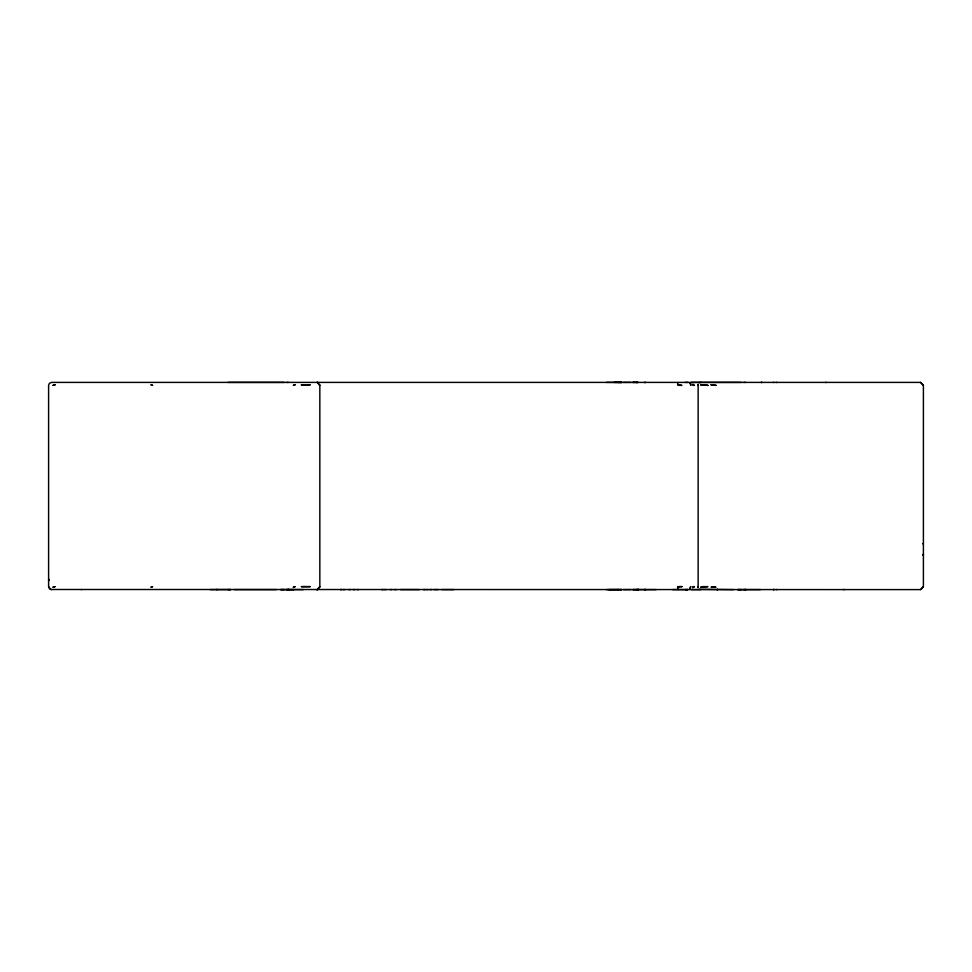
<?xml version="1.0" encoding="UTF-8"?>
<svg xmlns="http://www.w3.org/2000/svg" width="972" height="972" viewBox="0 0 972 972"><rect width="100%" height="100%" fill="white"/><g stroke="black" fill="none" stroke-linecap="round" stroke-linejoin="round"><path stroke-width="1.46" d="M697.932 385.362L698.139 384.292L698.139 587.708L697.932 586.638M319.788 384.815L319.739 385.362C316.738 381 315.742 380.769 319.837 385.362L319.837 586.638C318.852 588.813 313.944 593.163 319.739 586.638L319.788 587.185M923.4 586.638L920.678 589.542L923.4 586.638L923.4 385.362L920.691 382.458L923.4 385.362M48.794 579.652L48.6 580.721L49.001 579.239M699.573 382.701L700.897 382.397M340.516 589.591L340.856 589.494M381.814 589.591L382.154 589.494M423.683 589.591L424.023 589.494M81.369 589.603L81.126 589.603M637.924 382.506L637.754 382.409M717.154 589.603L717.81 589.494L716.996 589.603M644.788 382.518L645.481 382.397L644.485 382.482M825.556 382.506L826.37 382.397M774.052 589.518L773.311 589.603L774.307 589.518M618.143 589.603L619.249 589.591L606.407 589.603M340.844 589.603L342.059 589.591M382.142 589.603L383.345 589.591M424.023 589.603L425.226 589.591M637.134 382.397L635.749 382.409L638.069 382.397L632.699 382.409L634.497 382.397M620.197 589.603L621.813 589.591L608.788 589.603M286.582 382.409L288.429 382.397M630.986 382.397L623.319 382.397M743.714 382.409L745.56 382.397M343.14 589.603L344.914 589.591M384.438 589.603L386.212 589.591M426.307 589.603L428.093 589.591M623.319 589.603L630.986 589.603M228.031 589.603L230.85 589.591L210.122 589.603M429.782 589.603L431.896 589.591M433.962 589.603L438.299 589.603M685.163 589.603L687.994 589.591L672.66 589.603M284.237 382.397L228.031 382.397M741.381 382.397L691.262 382.397M234.131 589.603L276.437 589.603M691.262 589.603L700.897 589.603M920.435 382.397L51.565 382.397L49.378 383.357L48.6 385.362L48.6 586.638L50.751 589.494L920.435 589.603M614.17 382.397L621.813 382.409L620.197 382.397M606.407 382.397L621.813 382.409M638.543 589.603L637.754 589.591L656.209 589.603M760.529 589.603L737.675 589.591L741.381 589.603M303.398 589.603L286.582 589.591L288.963 589.603L288.149 589.494M400.586 589.591L419.394 589.603M441.482 589.591L453.9 589.603M293.86 589.603L280.531 589.591L284.237 589.603M733.568 589.603L699.573 589.299M685.163 382.397L687.994 382.409M743.714 589.591L746.095 589.603L745.293 589.494M634.497 589.603L632.699 589.591L638.069 589.603L635.749 589.591L637.134 589.603M394.255 589.591L396.43 589.603M390.015 589.591L392.093 589.603M348.729 589.591L350.795 589.603M352.958 589.591L355.132 589.603M357.04 589.591L358.595 589.603M618.143 382.397L619.249 382.409M637.754 589.591L638.726 589.603L637.924 589.494M773.226 382.397L774.052 382.482M644.485 589.518L645.481 589.603L644.788 589.482M51.565 589.603L49.463 588.74L48.6 586.638M776.98 382.506L776.324 382.397M761.246 382.397L762.06 382.506L761.404 382.397M843.319 589.494L844.133 589.603M216.477 589.494L217.291 589.603M776.932 589.506A2.965 2.965 0 0 1 776.166 589.603M922.878 543.53A2.965 2.965 0 0 1 923.206 544.162M677.654 384.778L681.931 385.362L679.343 385.362L677.654 383.709L677.654 384.778M694.421 586.638L692.817 587.708L692.878 586.638L694.421 586.638M295.038 586.638L293.374 587.185L295.038 586.638M711.054 384.815L715.975 385.362L711.054 384.815M151.11 384.815L152.555 385.362L151.11 384.815M301.417 586.638L310.104 586.638L301.417 586.638M681.931 586.638L679.343 586.638L677.654 588.291L677.654 586.638L681.931 586.638M690.691 586.638L689.804 589.105L690.691 586.638M55.039 384.815L53.035 385.362L55.039 384.815M700.678 384.815L707.932 385.362L700.678 384.815M923.4 554.089L923.206 555.158L923.4 554.089M690.472 383.357L690.946 385.362L689.804 382.895L690.472 383.357M310.068 384.815L301.405 384.815L310.068 384.815M702.647 586.638L700.678 587.185L707.932 586.638L702.647 586.638M713.484 586.638L711.054 587.185L715.975 587.185L713.484 586.638M295.038 384.815L293.374 385.362L295.038 384.815M694.421 385.362L692.878 385.362L692.817 384.292L694.421 385.362M54.991 586.638L53.071 587.185L54.991 586.638M152.555 586.638L151.11 587.185L152.555 586.638M923.351 580.187L923.351 580.187"/></g></svg>
